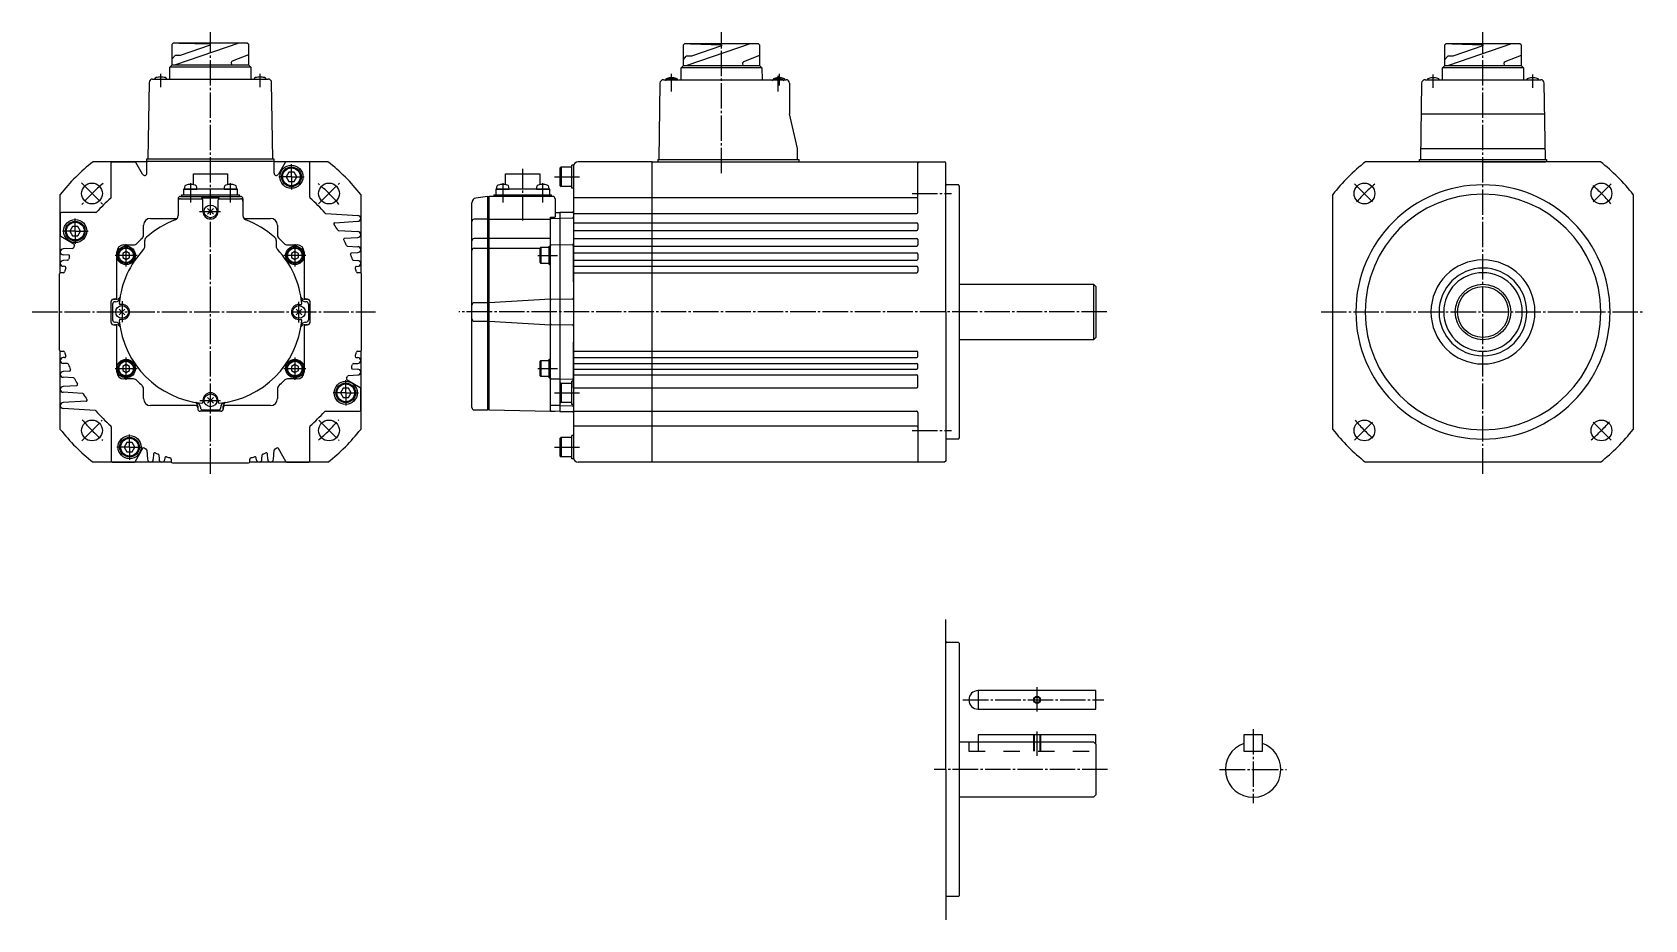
# Model space of a CAD drawing. Extents: x -363 to 335, y -171 to 213.
import ezdxf

# ---------------------------------------------------------------- set-up
doc = ezdxf.new("R2010")
doc.units = 0
doc.linetypes.add('DASH_CENTER', pattern=[14, 11, -1, 1, -1])
doc.linetypes.add('DASHED', pattern=[15, 7, -8])
doc.layers.get('0').update_dxf_attribs({"linetype": 'CONTINUOUS'})

msp = doc.modelspace()

# ---------------------------------------------------------------- linework, layer by layer
at = {"color": 1, "linetype": 'DASH_CENTER'}
for p, q in [((-285.44, 22.4), (-285.44, 213.45)), ((-64.35, 152.4), (-64.35, 213.45)), ((265.08, 22.4), (265.08, 213.45)), ((-307, 189.7), (-307, 195.44)), ((-264, 189.7), (-264, 195.44)), ((-85.95, 190.4), (-85.95, 195.4)), ((-39.45, 195.4), (-39.45, 190.4)), ((-85.97, 187.87), (-85.97, 194.64)), ((-39.97, 194.64), (-39.97, 187.87)), ((243.58, 189.4), (243.58, 195.14)), ((286.58, 195.14), (286.58, 189.4)), ((-250.44, 150.9), (-250.44, 156.4)), ((-150.35, 131.95), (-150.35, 154.34)), ((-341.3, 148.26), (-332.11, 139.06)), ((-294.07, 148.2), (-294.07, 139.7)), ((-276.81, 139.7), (-276.81, 148.2)), ((-250.44, 150.9), (-255.94, 150.9)), ((-250.44, 150.9), (-250.44, 145.4)), ((-250.44, 150.9), (-244.94, 150.9)), ((-238.7, 139.14), (-229.65, 148.19)), ((-158.98, 148.2), (-158.98, 139.7)), ((-141.72, 139.7), (-141.72, 148.2)), ((-136.65, 150.9), (-134.15, 150.9)), ((-134.15, 150.9), (-133.75, 150.9)), ((-133.75, 150.9), (-125.85, 150.9)), ((209.57, 147.9), (218.05, 139.42)), ((320.58, 147.9), (312.1, 139.42)), ((18.15, 143.66), (35.15, 143.66)), ((-343.94, 127.4), (-343.94, 132.9)), ((-290.18, 135.9), (-281.13, 135.9)), ((-343.94, 127.4), (-349.44, 127.4)), ((-343.94, 127.4), (-338.44, 127.4)), ((-343.94, 127.4), (-343.94, 121.9)), ((-321.94, 112.1), (-321.94, 121.7)), ((-248.94, 121.7), (-248.94, 112.1)), ((-317.14, 116.9), (-326.74, 116.9)), ((-244.14, 116.9), (-253.74, 116.9)), ((-143.85, 116.9), (-135.35, 116.9)), ((-362.56, 92.4), (-214.07, 92.4)), ((-323.69, 97.01), (-323.69, 92.4)), ((-323.69, 92.4), (-323.69, 88)), ((-247.19, 87.78), (-247.19, 96.79)), ((102.38, 92.4), (-178.05, 92.4)), ((195.08, 92.4), (335.08, 92.4)), ((-321.94, 63.1), (-321.94, 72.7)), ((-248.94, 72.7), (-248.94, 63.1)), ((-326.74, 67.9), (-317.14, 67.9)), ((-253.74, 67.9), (-244.14, 67.9)), ((-226.94, 57.4), (-226.94, 62.9)), ((-143.85, 67.9), (-135.35, 67.9)), ((-226.94, 57.4), (-232.44, 57.4)), ((-226.94, 57.4), (-221.44, 57.4)), ((-226.94, 57.4), (-226.94, 51.9)), ((-136.65, 57.4), (-125.85, 57.4)), ((-290.05, 54.15), (-281.05, 54.15)), ((-341.16, 36.68), (-332.25, 45.59)), ((-238.56, 45.51), (-229.79, 36.75)), ((209.57, 36.89), (218.05, 45.37)), ((320.58, 36.89), (312.1, 45.37)), ((-320.44, 33.9), (-320.44, 39.4)), ((18.15, 41.13), (35.15, 41.13)), ((-320.44, 33.9), (-325.94, 33.9)), ((-320.44, 33.9), (-320.44, 28.4)), ((-320.44, 33.9), (-314.94, 33.9)), ((-136.65, 33.9), (-125.85, 33.9)), ((40.1, -75.46), (101.09, -75.46)), ((72.15, -80.5), (72.15, -70)), ((72.15, -99.62), (72.15, -89.12)), ((165.65, -88.12), (165.65, -120.12)), ((102.65, -105.62), (27.65, -105.62)), ((151.15, -105.62), (165.65, -105.62)), ((165.65, -105.62), (180.15, -105.62))]:
    msp.add_line(p, q, dxfattribs=at)
at = {"color": 7, "linetype": 'CONTINUOUS'}
for p, q in [((-302.05, 208.25), (-301.55, 208.75)), ((-302.05, 199.31), (-302.05, 208.25)), ((-302.05, 201.9), (-300.8, 203.4)), ((-269.56, 208.75), (-301.55, 208.75)), ((-269.56, 208.75), (-301.54, 208.75)), ((-298.62, 203.4), (-300.8, 203.4)), ((-273.23, 208.75), (-300.53, 199.31)), ((-299.03, 208.75), (-285.61, 208.36)), ((-285.61, 207.89), (-298.62, 203.4)), ((-285.61, 208.36), (-285.61, 207.89)), ((-269.06, 203.72), (-276.02, 200.99)), ((-269.06, 208.25), (-269.56, 208.75)), ((-269.06, 208.25), (-269.06, 199.31)), ((-80.85, 207.95), (-80.35, 208.45)), ((-80.85, 199.01), (-80.85, 207.95)), ((-80.85, 201.6), (-79.59, 203.1)), ((-48.35, 208.45), (-80.35, 208.45)), ((-48.35, 208.45), (-80.34, 208.45)), ((-77.41, 203.1), (-79.59, 203.1)), ((-52.02, 208.45), (-79.33, 199.01)), ((-49.48, 208.45), (-79.23, 208.45)), ((-77.82, 208.45), (-64.41, 208.06)), ((-64.41, 207.59), (-77.41, 203.1)), ((-64.41, 208.06), (-64.41, 207.59)), ((-47.85, 203.42), (-54.81, 200.69)), ((-47.85, 207.95), (-48.35, 208.45)), ((-47.85, 207.95), (-47.85, 199.01)), ((248.58, 207.95), (249.08, 208.45)), ((248.58, 199.01), (248.58, 207.95)), ((248.58, 201.6), (249.83, 203.1)), ((281.07, 208.45), (249.08, 208.45)), ((281.07, 208.45), (249.09, 208.45)), ((252.02, 203.1), (249.83, 203.1)), ((277.41, 208.45), (250.1, 199.01)), ((251.61, 208.45), (265.02, 208.06)), ((265.02, 207.59), (252.02, 203.1)), ((265.02, 208.06), (265.02, 207.59)), ((281.57, 203.42), (274.61, 200.69)), ((281.57, 207.95), (281.07, 208.45)), ((281.57, 207.95), (281.57, 199.01)), ((-303.08, 193.2), (-303.05, 198.31)), ((-303.05, 198.31), (-302.05, 199.31)), ((-268.06, 198.31), (-303.05, 198.31)), ((-302.05, 199.31), (-275.74, 199.31)), ((-276.49, 200.29), (-276.49, 200.06)), ((-275.74, 199.31), (-269.06, 199.31)), ((-269.06, 199.31), (-268.06, 198.31)), ((-269.06, 199.31), (-268.06, 198.31)), ((-268.06, 198.31), (-268.03, 193.2)), ((-81.88, 192.9), (-81.85, 198.01)), ((-81.85, 198.01), (-80.85, 199.01)), ((-46.85, 198.01), (-81.85, 198.01)), ((-80.85, 199.01), (-54.54, 199.01)), ((-55.29, 199.99), (-55.29, 199.76)), ((-54.54, 199.01), (-47.85, 199.01)), ((-47.85, 199.01), (-46.85, 198.01)), ((-47.85, 199.01), (-46.85, 198.01)), ((-46.85, 198.01), (-46.82, 192.9)), ((247.55, 192.9), (247.58, 198.01)), ((247.58, 198.01), (248.58, 199.01)), ((282.57, 198.01), (247.58, 198.01)), ((248.58, 199.01), (274.89, 199.01)), ((274.14, 199.99), (274.14, 199.76)), ((274.89, 199.01), (281.57, 199.01)), ((281.57, 199.01), (282.57, 198.01)), ((281.57, 199.01), (282.57, 198.01)), ((282.57, 198.01), (282.61, 192.9)), ((-312.02, 191.72), (-312.49, 158.7)), ((-310.52, 193.2), (-285.5, 193.2)), ((-285.5, 193.2), (-260.48, 193.2)), ((-258.5, 158.7), (-258.98, 191.72)), ((-90.97, 191.42), (-91.45, 158.4)), ((-89.47, 192.9), (-62.95, 192.9)), ((-62.95, 192.9), (-36.45, 192.9)), ((-34.95, 191.4), (-34.95, 178.1)), ((238.56, 191.42), (238.08, 158.4)), ((240.05, 192.9), (265.08, 192.9)), ((265.08, 192.9), (290.1, 192.9)), ((292.07, 158.4), (291.6, 191.42)), ((-31.45, 163.1), (-34.95, 178.1)), ((238.36, 178.1), (265.08, 178.1)), ((265.08, 178.1), (291.79, 178.1)), ((-31.45, 158.4), (-31.45, 163.1)), ((238.15, 163.1), (265.08, 163.1)), ((265.08, 163.1), (292, 163.1)), ((-312.9, 157.4), (-336.25, 157.4)), ((-328.44, 142.03), (-328.44, 156.9)), ((-327.94, 157.4), (-318.23, 157.4)), ((-314.81, 151.97), (-317.79, 157.15)), ((-313, 157.7), (-313, 158.7)), ((-313, 158.7), (-285.44, 158.7)), ((-313, 157.7), (-312.5, 157.7)), ((-312.94, 152.47), (-312.94, 157.2)), ((-312.35, 157.7), (-285.44, 157.7)), ((-285.44, 158.7), (-258, 158.7)), ((-285.44, 157.7), (-258.76, 157.7)), ((-258.5, 157.7), (-258, 157.7)), ((-258, 158.7), (-258, 157.7)), ((-234.63, 157.4), (-257.98, 157.4)), ((-257.94, 152.47), (-257.94, 157.2)), ((-253.08, 157.15), (-256.07, 151.97)), ((-242.44, 142.03), (-242.44, 156.9)), ((-133.75, 155.15), (-134.15, 154.75)), ((-133.75, 155.15), (-134.15, 154.75)), ((-134.15, 150.9), (-134.15, 154.75)), ((-133.75, 155.15), (-129.15, 155.15)), ((-133.75, 155.15), (-129.15, 155.15)), ((-133.75, 155.15), (-133.75, 150.9)), ((-128.35, 155.9), (-129.15, 155.9)), ((-129.15, 145.9), (-129.15, 155.9)), ((-129.15, 150.9), (-129.15, 155.15)), ((-129.15, 150.9), (-129.15, 155.15)), ((-128.35, 155.4), (-128.35, 28.9)), ((-94.35, 157.4), (-126.35, 157.4)), ((-94.35, 157.4), (2.54, 157.4)), ((-94.35, 157.4), (21.15, 157.4)), ((-94.35, 27.4), (-94.35, 157.4)), ((-91.95, 158.4), (-30.95, 158.4)), ((-91.95, 158.4), (-91.95, 157.4)), ((-30.95, 158.4), (-30.95, 157.4)), ((20.65, 156.9), (21.15, 157.4)), ((20.65, 142.3), (20.65, 156.9)), ((21.15, 157.4), (32.15, 157.4)), ((32.65, 156.9), (32.15, 157.4)), ((32.65, 123.74), (32.65, 156.9)), ((288.08, 157.4), (214.27, 157.4)), ((237.58, 157.4), (237.58, 158.4)), ((237.58, 158.4), (265.08, 158.4)), ((315.88, 157.4), (242.08, 157.4)), ((265.08, 158.4), (292.58, 158.4)), ((265.08, 157.4), (292.08, 157.4)), ((265.08, 157.4), (292.08, 157.4)), ((292.58, 158.4), (292.58, 157.4)), ((-292.84, 147.49), (-292.84, 152.15)), ((-292.84, 152.15), (-278.04, 152.15)), ((-278.04, 152.15), (-278.04, 147.49)), ((-251.59, 152.9), (-252.75, 150.9)), ((-252.75, 150.9), (-251.59, 148.9)), ((-249.28, 152.9), (-251.59, 152.9)), ((-251.59, 148.9), (-249.28, 148.9)), ((-248.13, 150.9), (-249.28, 152.9)), ((-249.28, 148.9), (-248.13, 150.9)), ((-157.75, 147.49), (-157.75, 152.15)), ((-157.75, 152.15), (-142.95, 152.15)), ((-142.95, 152.15), (-142.95, 147.49)), ((-134.15, 147.05), (-134.15, 150.9)), ((-134.15, 147.05), (-133.75, 146.65)), ((-134.15, 147.05), (-133.75, 146.65)), ((-133.75, 150.9), (-133.75, 146.65)), ((-129.15, 146.65), (-133.75, 146.65)), ((-129.15, 146.65), (-133.35, 146.65)), ((-129.15, 146.65), (-129.15, 150.9)), ((-129.15, 146.65), (-129.15, 150.9)), ((-128.35, 148.4), (-128.35, 145.95)), ((32.65, 92.4), (32.65, 147.2)), ((38.15, 147.4), (33.15, 147.4)), ((38.65, 146.9), (38.15, 147.4)), ((38.65, 92.4), (38.65, 146.9)), ((-350.44, 109.35), (-350.44, 143.2)), ((-299.44, 141.4), (-299.44, 134.08)), ((-298.44, 142.4), (-272.44, 142.4)), ((-298.44, 141.4), (-289.19, 141.4)), ((-297.94, 143.1), (-297.94, 142.4)), ((-297.94, 143.1), (-272.94, 143.1)), ((-273.74, 145.6), (-297.14, 145.6)), ((-297.14, 145.6), (-297.14, 143.1)), ((-296.75, 146.44), (-296.82, 145.6)), ((-296.82, 145.6), (-291.32, 145.6)), ((-291.32, 145.6), (-291.39, 146.44)), ((-289.19, 141.4), (-289.19, 141.74)), ((-289.19, 141.74), (-281.69, 141.74)), ((-288.69, 135.9), (-288.69, 140.9)), ((-282.19, 135.9), (-282.19, 140.9)), ((-281.69, 141.4), (-281.69, 141.74)), ((-281.69, 141.4), (-272.44, 141.4)), ((-279.49, 146.44), (-279.56, 145.6)), ((-279.56, 145.6), (-274.06, 145.6)), ((-274.06, 145.6), (-274.13, 146.44)), ((-273.74, 143.1), (-273.74, 145.6)), ((-272.94, 142.4), (-272.94, 143.1)), ((-271.44, 141.4), (-271.44, 134.08)), ((-220.44, 143.2), (-220.44, 109.35)), ((-172.35, 51), (-172.35, 139.69)), ((-165.55, 142.4), (-170.63, 141.67)), ((-165.55, 142.4), (-165.55, 50)), ((-164.85, 142.2), (-165.55, 142.2)), ((-164.85, 50), (-164.85, 142.4)), ((-137.35, 142.4), (-164.85, 142.4)), ((-162.85, 143.1), (-137.85, 143.1)), ((-162.85, 143.1), (-162.85, 142.4)), ((-162.05, 145.6), (-162.05, 143.1)), ((-138.65, 145.6), (-162.05, 145.6)), ((-161.66, 146.44), (-161.73, 145.6)), ((-161.73, 145.6), (-156.23, 145.6)), ((-156.23, 145.6), (-156.3, 146.44)), ((-144.4, 146.44), (-144.47, 145.6)), ((-144.47, 145.6), (-138.97, 145.6)), ((-138.97, 145.6), (-139.04, 146.44)), ((-138.65, 143.1), (-138.65, 145.6)), ((-137.85, 142.4), (-137.85, 143.1)), ((-136.35, 141.4), (-136.35, 133.6)), ((-128.35, 145.9), (-129.15, 145.9)), ((20.15, 141.8), (-128.35, 141.8)), ((20.65, 135.5), (20.65, 141.8)), ((200.08, 41.59), (200.08, 143.2)), ((330.08, 143.2), (330.08, 41.59)), ((-350.44, 134.9), (-350.44, 125.48)), ((-335.08, 135.4), (-349.94, 135.4)), ((-311.44, 132.9), (-299.83, 132.9)), ((-286.68, 134.66), (-284.2, 137.13)), ((-284.2, 134.66), (-286.68, 137.13)), ((-271.05, 132.9), (-259.44, 132.9)), ((-235.48, 134.99), (-221.69, 134.15)), ((-138.35, 49.47), (-138.35, 133.4)), ((-138.35, 133.4), (-136.55, 133.4)), ((-138.06, 132.9), (-136.35, 132.93)), ((-136.35, 135.43), (-134.35, 135.4)), ((-136.35, 132.93), (-134.35, 132.9)), ((-128.84, 135.5), (-134.35, 135.4)), ((-134.35, 135.4), (-134.35, 63.4)), ((-128.84, 133.01), (-134.35, 132.91)), ((-128.35, 135), (20.15, 135)), ((-345.09, 129.4), (-346.25, 127.4)), ((-346.25, 127.4), (-345.09, 125.4)), ((-342.78, 129.4), (-345.09, 129.4)), ((-341.63, 127.4), (-342.78, 129.4)), ((-342.78, 125.4), (-341.63, 127.4)), ((-314.44, 125.7), (-314.44, 129.9)), ((-256.44, 129.9), (-256.44, 125.7)), ((-231.61, 131.04), (-221.69, 131.65)), ((-230, 127.65), (-221.69, 127.15)), ((-165.55, 132.52), (-171.35, 132.52)), ((-164.85, 132.52), (-138.35, 132.52)), ((-134.35, 126.9), (-134.35, 49.39)), ((-128.35, 130.98), (20.15, 130.98)), ((-128.35, 129.9), (-128.35, 92.4)), ((-128.35, 127.67), (20.15, 127.67)), ((20.65, 130.48), (20.65, 128.17)), ((-344.51, 121.77), (-350.19, 125.05)), ((-345.18, 119.89), (-349.19, 119.65)), ((-345.09, 125.4), (-342.78, 125.4)), ((-321.94, 118.63), (-323.44, 117.76)), ((-322.94, 121.4), (-318.74, 121.4)), ((-320.44, 117.76), (-321.94, 118.63)), ((-313.84, 120.87), (-313.84, 123.31)), ((-257.04, 123.31), (-257.04, 120.87)), ((-252.13, 121.4), (-247.94, 121.4)), ((-248.94, 118.63), (-250.44, 117.76)), ((-247.44, 117.76), (-248.94, 118.63)), ((-227.42, 124.3), (-221.69, 124.65)), ((-226.19, 120.92), (-221.69, 120.65)), ((-165.55, 124.15), (-171.35, 124.15)), ((-171.35, 120), (-165.55, 120)), ((-138.35, 124.15), (-164.85, 124.15)), ((-164.85, 120), (-142.85, 120)), ((-142.5, 120.4), (-142.85, 120.05)), ((-142.85, 113.75), (-142.85, 120.05)), ((-142.5, 120.4), (-142.5, 113.4)), ((-142.5, 120.4), (-138.85, 120.4)), ((-138.85, 112.9), (-138.85, 120.9)), ((-138.85, 120.9), (-138.35, 120.9)), ((-128.84, 121.49), (-138.06, 121.33)), ((-128.35, 124.25), (20.15, 124.25)), ((-128.35, 105.4), (-128.35, 121.4)), ((-128.35, 120.94), (20.15, 120.94)), ((20.65, 123.75), (20.65, 121.44)), ((-346.85, 117), (-349.19, 117.15)), ((-347.32, 114.76), (-349.19, 114.65)), ((-348.55, 112.11), (-349.19, 112.15)), ((-325.94, 98.9), (-325.94, 118.4)), ((-323.44, 117.76), (-323.44, 116.03)), ((-323.44, 116.03), (-321.94, 115.16)), ((-321.94, 115.16), (-320.44, 116.03)), ((-320.44, 116.03), (-320.44, 117.76)), ((-250.44, 117.76), (-250.44, 116.03)), ((-250.44, 116.03), (-248.94, 115.16)), ((-248.94, 115.16), (-247.44, 116.03)), ((-247.44, 116.03), (-247.44, 117.76)), ((-244.94, 118.4), (-244.94, 98.9)), ((-224.43, 117.98), (-221.69, 118.15)), ((-223.56, 114.76), (-221.69, 114.65)), ((-222.33, 112.11), (-221.69, 112.15)), ((-142.85, 113.75), (-142.5, 113.4)), ((-138.85, 113.4), (-142.5, 113.4)), ((-138.85, 112.9), (-138.35, 112.9)), ((-128.35, 117.94), (20.15, 117.94)), ((-128.35, 114.78), (20.15, 114.78)), ((-128.35, 112.15), (20.15, 112.15)), ((20.65, 117.44), (20.65, 115.28)), ((20.65, 111.65), (20.65, 109.9)), ((-350.74, 75.9), (-350.74, 108.9)), ((-349.08, 109.4), (-350.24, 109.4)), ((-220.64, 109.4), (-221.8, 109.4)), ((-220.14, 75.9), (-220.14, 108.9)), ((-128.35, 109.4), (20.15, 109.4)), ((-327.44, 97.9), (-326.94, 97.9)), ((-326.26, 97.89), (-327.44, 97.89)), ((-243.44, 97.89), (-244.62, 97.89)), ((-243.94, 97.9), (-243.44, 97.9)), ((-138.35, 97.9), (-164.85, 96.4)), ((-128.84, 97.99), (-138.06, 97.83)), ((38.65, 104.4), (96.65, 104.4)), ((97.65, 103.4), (96.65, 104.4)), ((96.65, 104.4), (96.65, 80.4)), ((97.65, 103.4), (97.65, 81.4)), ((-328.44, 87.85), (-328.44, 96.94)), ((-328.44, 87.9), (-328.44, 96.9)), ((-328.44, 87.89), (-328.44, 96.89)), ((-327.84, 95.8), (-327.84, 89)), ((-326.59, 96.8), (-326.84, 96.8)), ((-322.45, 91.16), (-324.93, 93.63)), ((-324.93, 91.16), (-322.45, 93.63)), ((-323.69, 95.65), (-324.41, 95.65)), ((-248.43, 91.16), (-245.95, 93.63)), ((-245.95, 91.16), (-248.43, 93.63)), ((-247.19, 95.65), (-246.47, 95.65)), ((-244.04, 96.8), (-244.28, 96.8)), ((-243.04, 95.8), (-243.04, 89)), ((-242.44, 97.05), (-242.44, 87.74)), ((-242.44, 96.94), (-242.44, 87.85)), ((-242.44, 96.9), (-242.44, 87.9)), ((-242.44, 96.89), (-242.44, 87.89)), ((-165.55, 96.4), (-171.35, 96.4)), ((-128.35, 92.4), (-128.35, 54.9)), ((32.65, 92.4), (32.65, 27.9)), ((38.65, 37.9), (38.65, 92.4)), ((-327.44, 86.9), (-326.94, 86.9)), ((-327.44, 86.89), (-326.26, 86.89)), ((-326.84, 88), (-326.59, 88)), ((-325.94, 84.9), (-325.94, 85.9)), ((-325.94, 66.4), (-325.94, 84.9)), ((-323.69, 89.15), (-324.41, 89.15)), ((-247.19, 89.15), (-246.47, 89.15)), ((-244.94, 85.9), (-244.94, 84.9)), ((-244.94, 84.9), (-244.94, 66.4)), ((-244.62, 86.89), (-243.44, 86.89)), ((-244.28, 88), (-244.04, 88)), ((-243.44, 86.9), (-243.94, 86.9)), ((-171.35, 88.4), (-165.55, 88.4)), ((-164.85, 88.4), (-138.35, 86.9)), ((-138.06, 86.96), (-128.84, 86.8)), ((-128.35, 63.4), (-128.35, 79.4)), ((96.65, 80.4), (38.65, 80.4)), ((97.65, 81.4), (96.65, 80.4)), ((-350.44, 41.59), (-350.44, 75.44)), ((-350.24, 75.4), (-349.08, 75.4)), ((-348.55, 72.68), (-349.19, 72.65)), ((-347.32, 70.03), (-349.19, 70.15)), ((-223.56, 70.03), (-221.69, 70.15)), ((-222.33, 72.68), (-221.69, 72.65)), ((-221.8, 75.4), (-220.64, 75.4)), ((-220.44, 75.44), (-220.44, 41.59)), ((-142.5, 71.4), (-142.85, 71.05)), ((-142.85, 64.75), (-142.85, 71.05)), ((-142.5, 71.4), (-138.85, 71.4)), ((-142.5, 71.4), (-142.5, 64.4)), ((-138.85, 71.9), (-138.35, 71.9)), ((-138.85, 63.9), (-138.85, 71.9)), ((-128.35, 75.4), (15.65, 75.4)), ((-128.35, 72.65), (-128.35, 75.4)), ((-128.35, 72.65), (15.65, 72.65)), ((-128.35, 70.15), (-128.35, 72.65)), ((-128.35, 70.15), (15.65, 70.15)), ((-128.35, 67.65), (-128.35, 70.15)), ((15.65, 75.4), (20.15, 75.4)), ((15.65, 72.65), (20.15, 72.65)), ((15.65, 70.15), (20.15, 70.15)), ((20.65, 73.15), (20.65, 74.9)), ((-346.45, 66.81), (-349.19, 66.65)), ((-344.68, 63.87), (-349.19, 64.15)), ((-321.94, 69.63), (-323.44, 68.76)), ((-323.44, 68.76), (-323.44, 67.03)), ((-323.44, 67.03), (-321.94, 66.16)), ((-318.74, 63.4), (-322.94, 63.4)), ((-320.44, 68.76), (-321.94, 69.63)), ((-321.94, 66.16), (-320.44, 67.03)), ((-320.44, 67.03), (-320.44, 68.76)), ((-247.94, 63.4), (-252.13, 63.4)), ((-248.94, 69.63), (-250.44, 68.76)), ((-250.44, 68.76), (-250.44, 67.03)), ((-250.44, 67.03), (-248.94, 66.16)), ((-247.44, 68.76), (-248.94, 69.63)), ((-248.94, 66.16), (-247.44, 67.03)), ((-247.44, 67.03), (-247.44, 68.76)), ((-226.37, 63.02), (-220.69, 59.74)), ((-225.7, 64.9), (-221.69, 65.15)), ((-224.03, 67.79), (-221.69, 67.65)), ((-142.85, 64.75), (-142.5, 64.4)), ((-138.85, 64.4), (-142.5, 64.4)), ((-138.85, 63.9), (-138.35, 63.9)), ((-138.06, 63.46), (-134.35, 63.4)), ((-134.35, 63.4), (-128.84, 63.3)), ((-134.35, 63.4), (-134.35, 57.9)), ((-128.35, 67.65), (15.65, 67.65)), ((-128.35, 65.15), (-128.35, 67.65)), ((-128.35, 65.15), (15.65, 65.15)), ((-128.35, 59.6), (-128.35, 65.15)), ((15.65, 67.65), (20.15, 67.65)), ((15.65, 65.15), (20.15, 65.15)), ((20.65, 68.15), (20.65, 69.65)), ((20.65, 60.1), (20.65, 64.65)), ((-343.46, 60.5), (-349.19, 60.15)), ((-340.88, 57.14), (-349.19, 57.65)), ((-314.44, 54.9), (-314.44, 59.09)), ((-256.44, 59.09), (-256.44, 54.9)), ((-228.09, 59.4), (-229.25, 57.4)), ((-229.25, 57.4), (-228.09, 55.4)), ((-225.78, 59.4), (-228.09, 59.4)), ((-224.63, 57.4), (-225.78, 59.4)), ((-225.78, 55.4), (-224.63, 57.4)), ((-220.44, 49.9), (-220.44, 59.31)), ((-133.75, 61.65), (-134.15, 61.25)), ((-133.75, 61.65), (-134.15, 61.25)), ((-134.15, 53.55), (-134.15, 61.25)), ((-134.15, 53.55), (-134.15, 61.25)), ((-133.75, 61.65), (-129.15, 61.65)), ((-133.75, 61.65), (-133.75, 53.15)), ((-133.75, 61.65), (-129.15, 61.65)), ((-133.75, 61.65), (-133.75, 53.15)), ((-129.15, 52.4), (-129.15, 62.4)), ((-128.35, 62.4), (-129.15, 62.4)), ((-129.15, 57.4), (-129.15, 61.65)), ((-129.15, 57.4), (-129.15, 61.65)), ((-129.15, 53.15), (-129.15, 57.4)), ((-129.15, 53.15), (-129.15, 57.4)), ((-128.35, 59.6), (15.65, 59.6)), ((15.65, 59.6), (20.15, 59.6)), ((-339.27, 53.75), (-349.19, 53.15)), ((-335.4, 49.8), (-349.19, 50.65)), ((-291.94, 51.9), (-311.44, 51.9)), ((-292.21, 51.9), (-292.94, 51.9)), ((-290.94, 51.58), (-290.94, 50.4)), ((-290.94, 50.9), (-290.94, 50.4)), ((-280.9, 49.4), (-289.98, 49.4)), ((-280.94, 49.4), (-289.94, 49.4)), ((-280.94, 49.4), (-289.94, 49.4)), ((-289.84, 51.24), (-289.84, 51)), ((-288.84, 50), (-282.04, 50)), ((-288.69, 54.15), (-288.69, 53.43)), ((-286.68, 52.91), (-284.2, 55.38)), ((-284.2, 52.91), (-286.68, 55.38)), ((-282.19, 54.15), (-282.19, 53.43)), ((-281.04, 51), (-281.04, 51.24)), ((-279.94, 50.4), (-279.94, 51.58)), ((-279.94, 50.9), (-279.94, 50.4)), ((-259.44, 51.9), (-278.94, 51.9)), ((-235.8, 49.4), (-220.94, 49.4)), ((-228.09, 55.4), (-225.78, 55.4)), ((-171.35, 50), (-165.55, 50)), ((-165.55, 50.2), (-164.85, 50.2)), ((-164.85, 50), (-138.35, 49.47)), ((-136.35, 51.88), (-138.06, 51.91)), ((-136.35, 49.36), (-138.06, 49.39)), ((-134.35, 51.91), (-136.35, 51.88)), ((-134.35, 49.4), (-136.35, 49.36)), ((-134.35, 51.89), (-128.84, 51.8)), ((-134.35, 49.39), (-128.84, 49.29)), ((-134.15, 53.55), (-133.75, 53.15)), ((-134.15, 53.55), (-133.75, 53.15)), ((-129.15, 53.15), (-133.75, 53.15)), ((-129.15, 53.15), (-133.75, 53.15)), ((-128.35, 52.4), (-129.15, 52.4)), ((-128.35, 54.9), (-128.35, 52.45)), ((-128.35, 52.45), (-128.35, 52.1)), ((-128.35, 49.4), (20.15, 49.4)), ((20.65, 48.9), (20.65, 27.9)), ((-328.44, 42.76), (-328.44, 27.9)), ((-242.44, 27.9), (-242.44, 42.76)), ((20.15, 42.99), (-128.35, 42.99)), ((-321.59, 35.9), (-322.75, 33.9)), ((-319.28, 35.9), (-321.59, 35.9)), ((-318.13, 33.9), (-319.28, 35.9)), ((-133.75, 38.15), (-134.15, 37.75)), ((-133.75, 38.15), (-134.15, 37.75)), ((-134.15, 30.05), (-134.15, 37.75)), ((-134.15, 30.05), (-134.15, 37.75)), ((-133.75, 38.15), (-133.75, 29.65)), ((-133.75, 38.15), (-129.15, 38.15)), ((-133.75, 38.15), (-133.75, 29.65)), ((-133.75, 38.15), (-129.15, 38.15)), ((-128.35, 38.9), (-129.15, 38.9)), ((-129.15, 28.9), (-129.15, 38.9)), ((-129.15, 33.9), (-129.15, 38.15)), ((-129.15, 33.9), (-129.15, 38.15)), ((38.15, 37.4), (32.65, 37.4)), ((38.15, 37.4), (38.65, 37.9)), ((-322.75, 33.9), (-321.59, 31.9)), ((-321.59, 31.9), (-319.28, 31.9)), ((-319.28, 31.9), (-318.13, 33.9)), ((-314.81, 33.33), (-318.09, 27.65)), ((-312.93, 32.66), (-312.69, 28.65)), ((-310.05, 30.99), (-310.19, 28.65)), ((-307.8, 30.51), (-307.69, 28.65)), ((-305.15, 29.28), (-305.19, 28.65)), ((-302.44, 28.76), (-302.44, 27.6)), ((-268.44, 27.6), (-268.44, 28.76)), ((-265.69, 28.65), (-265.73, 29.28)), ((-263.19, 28.65), (-263.08, 30.51)), ((-260.69, 28.65), (-260.83, 30.99)), ((-258.19, 28.65), (-257.94, 32.66)), ((-252.78, 27.65), (-256.07, 33.33)), ((-134.15, 30.05), (-133.75, 29.65)), ((-134.15, 30.05), (-133.75, 29.65)), ((-129.15, 29.65), (-133.75, 29.65)), ((-129.15, 29.65), (-133.75, 29.65)), ((-129.15, 29.65), (-129.15, 33.9)), ((-129.15, 29.65), (-129.15, 33.9)), ((-128.35, 28.9), (-129.15, 28.9)), ((-302.4, 27.4), (-336.25, 27.4)), ((-327.94, 27.4), (-318.53, 27.4)), ((-301.94, 27.1), (-268.94, 27.1)), ((-234.63, 27.4), (-268.48, 27.4)), ((-252.35, 27.4), (-242.94, 27.4)), ((21.15, 27.4), (-126.35, 27.4)), ((20.65, 27.9), (21.15, 27.4)), ((32.15, 27.4), (21.15, 27.4)), ((32.65, 27.9), (32.15, 27.4)), ((265.08, 27.4), (214.27, 27.4)), ((315.88, 27.4), (265.08, 27.4)), ((32.65, -74.28), (32.65, -40.62)), ((32.65, -105.62), (32.65, -50.82)), ((38.15, -50.62), (33.15, -50.62)), ((38.15, -50.62), (38.65, -51.12)), ((38.65, -105.62), (38.65, -51.12)), ((97.65, -71.46), (46.65, -71.46)), ((46.65, -71.46), (46.65, -79.46)), ((97.65, -79.46), (97.65, -71.46)), ((46.65, -79.46), (97.65, -79.46)), ((97.65, -90.62), (46.65, -90.62)), ((46.65, -90.62), (46.65, -93.62)), ((97.65, -94.62), (97.65, -90.62)), ((169.65, -90.62), (161.65, -90.62)), ((161.65, -90.62), (161.65, -97.62)), ((169.65, -94.31), (169.65, -90.62)), ((38.65, -93.62), (42.65, -93.62)), ((42.65, -93.62), (46.65, -93.62)), ((46.65, -93.62), (96.65, -93.62)), ((96.65, -93.62), (97.65, -94.62)), ((97.65, -94.62), (97.65, -97.62)), ((97.65, -97.62), (97.65, -116.62)), ((161.65, -97.62), (169.65, -97.62)), ((169.65, -97.62), (169.65, -94.31)), ((32.65, -105.62), (32.65, -170.62)), ((38.65, -160.12), (38.65, -105.62)), ((96.65, -117.62), (38.65, -117.62)), ((97.65, -116.62), (96.65, -117.62)), ((38.15, -160.62), (38.65, -160.12)), ((38.15, -160.62), (32.65, -160.62))]:
    msp.add_line(p, q, dxfattribs=at)
at = {"color": 2, "linetype": 'DASHED'}
for p, q in [((70.65, -90.62), (70.65, -97.62)), ((73.65, -90.62), (73.65, -97.62)), ((42.65, -93.62), (42.65, -97.62)), ((42.65, -97.62), (97.65, -97.62))]:
    msp.add_line(p, q, dxfattribs=at)
at = {"color": 7, "linetype": 'DASHED'}
for p, q in [((70.9, -90.62), (70.9, -97.62)), ((73.4, -90.62), (73.4, -97.62)), ((46.65, -93.62), (46.65, -97.62))]:
    msp.add_line(p, q, dxfattribs=at)
at = {"color": 7, "linetype": 'CONTINUOUS'}
for centre, radius in [((-250.44, 150.9), 5), ((-250.44, 150.9), 4.25), ((-250.44, 150.9), 3.85), ((-336.7, 143.66), 4.5), ((-234.17, 143.66), 4.5), ((-234.17, 143.66), 4.5), ((213.81, 143.66), 4.5), ((316.34, 143.66), 4.5), ((-285.44, 135.9), 2.75), ((-343.94, 127.4), 5), ((-343.94, 127.4), 4.25), ((-343.94, 127.4), 3.85), ((-321.94, 116.9), 4), ((-321.94, 116.9), 3.5), ((-321.94, 116.9), 3.15), ((-248.94, 116.9), 4), ((-248.94, 116.9), 3.5), ((-248.94, 116.9), 3.15), ((265.08, 92.4), 12), ((265.08, 92.4), 11), ((-323.69, 92.4), 2.75), ((-247.19, 92.4), 2.75), ((-321.94, 67.9), 4), ((-321.94, 67.9), 3.5), ((-321.94, 67.9), 3.15), ((-248.94, 67.9), 4), ((-248.94, 67.9), 3.5), ((-248.94, 67.9), 3.15), ((-285.44, 54.15), 2.75), ((-226.94, 57.4), 5), ((-226.94, 57.4), 4.25), ((-226.94, 57.4), 3.85), ((-336.7, 41.13), 4.5), ((-234.17, 41.13), 4.5), ((213.81, 41.13), 4.5), ((316.34, 41.13), 4.5), ((-320.44, 33.9), 5), ((-320.44, 33.9), 4.25), ((-320.44, 33.9), 3.85), ((72.15, -75.46), 1.25)]:
    msp.add_circle(centre, radius, dxfattribs=at)
at = {"color": 2, "linetype": 'CONTINUOUS'}
msp.add_circle((72.15, -75.46), 1.5, dxfattribs=at)
at = {"color": 7, "linetype": 'CONTINUOUS'}
for centre, radius, start, end in [((-275.74, 200.29), 0.75, 111.422, 180), ((-275.74, 200.06), 0.75, 180, 270), ((-54.54, 199.99), 0.75, 111.422, 180), ((-54.54, 199.76), 0.75, 180, 270), ((274.89, 199.99), 0.75, 111.422, 180), ((274.89, 199.76), 0.75, 180, 270), ((-310.52, 191.7), 1.5, 90, 179.17684), ((-308.68, 192.84), 1, 106.25703, 158.90376), ((-307, 187.08), 7, 90, 106.25703), ((-307, 187.08), 7, 73.74297, 90), ((-305.32, 192.84), 1, 21.09624, 73.74297), ((-265.68, 192.84), 1, 106.25703, 158.90376), ((-264, 187.08), 7, 90, 106.25703), ((-264, 187.08), 7, 73.74297, 90), ((-262.32, 192.84), 1, 21.09624, 73.74297), ((-260.48, 191.7), 1.5, 0.82316, 90), ((-89.47, 191.4), 1.5, 90, 179.17684), ((-87.65, 192.04), 1, 106.25703, 158.90376), ((-87.63, 192.54), 1, 106.25703, 158.90376), ((-85.97, 186.28), 7, 90, 106.25703), ((-85.95, 186.78), 7, 90, 106.25703), ((-85.97, 186.28), 7, 73.74297, 90), ((-85.95, 186.78), 7, 73.74297, 90), ((-84.29, 192.04), 1, 21.09624, 73.74297), ((-84.27, 192.54), 1, 21.09624, 73.74297), ((-41.65, 192.04), 1, 106.25703, 158.90376), ((-41.13, 192.54), 1, 106.25703, 158.90376), ((-39.97, 186.28), 7, 90, 106.25703), ((-39.45, 186.78), 7, 90, 106.25703), ((-39.97, 186.28), 7, 73.74297, 90), ((-39.45, 186.78), 7, 73.74297, 90), ((-38.29, 192.04), 1, 21.09624, 73.74297), ((-37.77, 192.54), 1, 21.09624, 73.74297), ((-36.45, 191.4), 1.5, 0, 90), ((240.05, 191.4), 1.5, 90, 179.17684), ((241.9, 192.54), 1, 106.25703, 158.90376), ((243.58, 186.78), 7, 90, 106.25703), ((243.58, 186.78), 7, 73.74297, 90), ((245.26, 192.54), 1, 21.09624, 73.74297), ((284.9, 192.54), 1, 106.25703, 158.90376), ((286.58, 186.78), 7, 90, 106.25703), ((286.58, 186.78), 7, 73.74297, 90), ((288.26, 192.54), 1, 21.09624, 73.74297), ((290.1, 191.4), 1.5, 0.82316, 90), ((-285.44, 92.4), 82.5, 128.01228, 141.98772), ((-327.94, 156.9), 0.5, 90, 180), ((-318.23, 156.9), 0.5, 30, 90), ((-312.44, 157.2), 0.5, 90, 180), ((-258.44, 157.2), 0.5, 0, 90), ((-252.65, 156.9), 0.5, 90, 150), ((-242.94, 156.9), 0.5, 0, 90), ((-285.44, 92.4), 82.5, 38.01228, 51.98772), ((-126.35, 155.4), 2, 90, 180), ((265.08, 92.4), 82.5, 128.01228, 141.98772), ((265.08, 92.4), 82.5, 38.01228, 51.98772), ((-313.94, 152.47), 1, 210, 0), ((-295.75, 146.36), 1, 106.25703, 175), ((-294.07, 140.6), 7, 90, 106.25703), ((-294.07, 140.6), 7, 73.74297, 90), ((-292.39, 146.36), 1, 5, 73.74297), ((-278.49, 146.36), 1, 106.25703, 175), ((-276.81, 140.6), 7, 90, 106.25703), ((-276.81, 140.6), 7, 73.74297, 90), ((-275.13, 146.36), 1, 5, 73.74297), ((-256.94, 152.47), 1, 180, 330), ((-160.66, 146.36), 1, 106.25703, 175), ((-158.98, 140.6), 7, 90, 106.25703), ((-158.98, 140.6), 7, 73.74297, 90), ((-157.3, 146.36), 1, 5, 73.74297), ((-143.4, 146.36), 1, 106.25703, 175), ((-141.72, 140.6), 7, 90, 106.25703), ((-141.72, 140.6), 7, 73.74297, 90), ((-140.04, 146.36), 1, 5, 73.74297), ((33.15, 147.9), 0.5, 180, 270), ((265.08, 92.4), 55, 90, 270), ((265.08, 92.4), 55, 270, 90), ((-285.44, 92.4), 65.5, 131.23058, 138.76942), ((-328.94, 142.03), 0.5, 311.23058, 0), ((-298.44, 141.4), 1, 90, 180), ((-298.44, 140.4), 1, 90, 180), ((-289.19, 140.9), 0.5, 0, 90), ((-281.69, 140.9), 0.5, 90, 180), ((-272.44, 141.4), 1, 0, 90), ((-272.44, 140.4), 1, 0, 90), ((-241.94, 142.03), 0.5, 180, 228.76942), ((-285.44, 92.4), 65.5, 40.76188, 48.76942), ((-170.35, 139.69), 2, 98.13012, 180), ((-137.35, 141.4), 1, 0, 90), ((20.15, 142.3), 0.5, 270, 0), ((265.08, 92.4), 51, 90, 270), ((265.08, 92.4), 51, 270, 90), ((-349.94, 134.9), 0.5, 90, 180), ((-335.08, 135.9), 0.5, 270, 318.76942), ((-311.44, 129.9), 3, 90, 180), ((-301.44, 134.08), 2, 290.99845, 0), ((-285.44, 135.9), 3.25, 180, 0), ((-269.44, 134.08), 2, 180, 249.00155), ((-259.44, 129.9), 3, 0, 90), ((-235.45, 135.49), 0.5, 220.76188, 266.5), ((-221.69, 132.9), 1.25, 270, 90), ((-138.05, 132.6), 0.3, 91, 180), ((-136.55, 133.6), 0.2, 270, 0), ((-128.85, 136), 0.5, 271, 0), ((-128.85, 133.51), 0.5, 271, 0), ((20.15, 135.5), 0.5, 270, 0), ((-316.44, 125.7), 2, 312.94678, 0), ((-285.44, 92.4), 42.65, 110.99845, 130.49988), ((-285.44, 92.4), 42.65, 49.50012, 69.00155), ((-254.44, 125.7), 2, 180, 227.05322), ((-231.58, 130.54), 0.5, 93.5, 215.30599), ((-285.44, 92.4), 65.5, 32.80448, 35.30599), ((-229.96, 128.15), 0.5, 212.80448, 266.5), ((-221.69, 125.9), 1.25, 270, 90), ((-171.35, 131.52), 1, 90, 180), ((20.15, 130.48), 0.5, 0, 90), ((20.15, 128.17), 0.5, 270, 0), ((-349.94, 125.48), 0.5, 180, 240), ((-349.19, 118.4), 1.25, 90, 270), ((-345.21, 120.39), 0.5, 273.5, 334.90262), ((-285.44, 92.4), 65.5, 153.99168, 154.90262), ((-344.76, 121.34), 0.5, 0, 60), ((-344.76, 121.34), 0.5, 333.99168, 0), ((-322.94, 118.4), 3, 90, 180), ((-285.44, 92.4), 39.65, 136.87734, 174.50347), ((-318.74, 123.4), 2, 270, 317.05322), ((-285.44, 92.4), 43.5, 132.94678, 137.05322), ((-315.84, 120.87), 2, 316.87734, 0), ((-315.84, 120.87), 2, 316.87734, 0), ((-311.84, 123.31), 2, 130.49988, 180), ((-259.04, 123.31), 2, 0, 49.50012), ((-255.04, 120.87), 2, 180, 223.12266), ((-285.44, 92.4), 39.65, 5.49653, 43.12266), ((-285.44, 92.4), 43.5, 42.94678, 47.05322), ((-252.13, 123.4), 2, 222.94678, 270), ((-247.94, 118.4), 3, 0, 90), ((-227.39, 123.8), 0.5, 93.5, 208.40923), ((-285.44, 92.4), 65.5, 26.08901, 28.40923), ((-226.16, 121.42), 0.5, 206.08901, 266.5), ((-221.69, 119.4), 1.25, 270, 90), ((-171.35, 123.15), 1, 90, 180), ((-171.35, 119), 1, 90, 180), ((-138.05, 121.03), 0.3, 91, 180), ((-128.85, 121.99), 0.5, 271, 0), ((20.15, 123.75), 0.5, 0, 90), ((20.15, 121.44), 0.5, 270, 0), ((-349.19, 113.4), 1.25, 90, 270), ((-348.58, 111.61), 0.5, 343.07684, 86.5), ((-347.35, 115.26), 0.5, 273.5, 339.73192), ((-285.44, 92.4), 65.5, 158.57586, 159.73192), ((-346.88, 116.5), 0.5, 338.57586, 86.5), ((-224.4, 117.48), 0.5, 93.5, 202.3386), ((-285.44, 92.4), 65.5, 20.26985, 22.3386), ((-223.53, 115.26), 0.5, 200.26985, 266.5), ((-222.3, 111.61), 0.5, 93.5, 196.92316), ((-221.69, 113.4), 1.25, 270, 90), ((20.15, 117.44), 0.5, 0, 90), ((20.15, 115.28), 0.5, 270, 0), ((20.15, 111.65), 0.5, 0, 90), ((265.08, 92.4), 22.5, 90, 270), ((265.08, 92.4), 22.5, 270, 90), ((-350.24, 108.9), 0.5, 90, 180), ((-349.08, 109.9), 0.5, 270, 344.62404), ((-285.44, 92.4), 65.5, 163.07684, 164.62404), ((-285.44, 92.4), 65.5, 15.37596, 16.92316), ((-221.8, 109.9), 0.5, 195.37596, 270), ((-220.64, 108.9), 0.5, 0, 90), ((20.15, 109.9), 0.5, 270, 0), ((265.08, 92.4), 19, 90, 270), ((265.08, 92.4), 17, 90, 270), ((265.08, 92.4), 19, 270, 90), ((265.08, 92.4), 17, 270, 90), ((-327.44, 96.9), 1, 89.99904, 180), ((-327.44, 96.89), 1, 90, 180), ((-326.94, 98.9), 1, 269.99904, 0), ((-326.59, 98.8), 2, 270, 351.16083), ((-326.26, 99.89), 2, 270, 327.77185), ((-244.62, 99.89), 2, 212.22815, 270), ((-244.28, 98.8), 2, 188.83917, 270), ((-243.94, 98.9), 1, 180, 270.00096), ((-243.44, 96.9), 1, 0, 90.00096), ((-243.44, 96.89), 1, 0, 90), ((-138.05, 97.53), 0.3, 91, 180), ((-128.85, 98.49), 0.5, 271, 0), ((-326.84, 95.8), 1, 90, 180), ((-324.41, 96.15), 0.5, 174.50347, 270), ((-323.69, 92.4), 3.25, 270, 90), ((-247.19, 92.4), 3.25, 90, 270), ((-246.47, 96.15), 0.5, 270, 5.49653), ((-244.04, 95.8), 1, 0, 90), ((-171.35, 95.4), 1, 90, 180), ((-327.44, 87.9), 1, 180, 269.99904), ((-327.44, 87.89), 1, 180, 270), ((-326.84, 89), 1, 180, 270), ((-326.94, 85.9), 1, 0, 89.99904), ((-326.59, 86), 2, 8.83917, 90), ((-326.26, 84.89), 2, 32.19771, 90), ((-324.41, 88.65), 0.5, 90, 185.49653), ((-285.44, 92.4), 39.65, 185.49653, 264.50347), ((-285.44, 92.4), 39.65, 275.49653, 354.50347), ((-246.47, 88.65), 0.5, 354.50347, 90), ((-244.62, 84.89), 2, 90, 147.80229), ((-244.28, 86), 2, 90, 171.16083), ((-243.94, 85.9), 1, 90.00096, 180), ((-244.04, 89), 1, 270, 0), ((-243.44, 87.9), 1, 270.00096, 0), ((-243.44, 87.89), 1, 270, 0), ((-171.35, 89.4), 1, 180, 270), ((-138.05, 87.26), 0.3, 180, 269), ((-128.85, 86.3), 0.5, 0, 89), ((-350.24, 75.9), 0.5, 180, 270), ((-349.19, 71.4), 1.25, 90, 270), ((-349.08, 74.9), 0.5, 15.37596, 90), ((-285.44, 92.4), 65.5, 195.37596, 196.92316), ((-348.58, 73.18), 0.5, 273.5, 16.92316), ((-347.35, 69.53), 0.5, 20.26985, 86.5), ((-223.53, 69.53), 0.5, 93.5, 159.73192), ((-222.3, 73.18), 0.5, 163.07684, 266.5), ((-285.44, 92.4), 65.5, 343.07684, 344.62404), ((-221.8, 74.9), 0.5, 90, 164.62404), ((-221.69, 71.4), 1.25, 270, 90), ((-220.64, 75.9), 0.5, 270, 0), ((20.15, 74.9), 0.5, 0, 90), ((20.15, 73.15), 0.5, 270, 0), ((20.15, 69.65), 0.5, 0, 90), ((-349.19, 65.4), 1.25, 90, 270), ((-285.44, 92.4), 65.5, 200.26985, 202.3386), ((-346.48, 67.31), 0.5, 273.5, 22.3386), ((-344.71, 63.37), 0.5, 26.08901, 86.5), ((-285.44, 92.4), 65.5, 206.08901, 208.40923), ((-322.94, 66.4), 3, 180, 270), ((-318.74, 61.4), 2, 42.94678, 90), ((-252.13, 61.4), 2, 90, 137.05322), ((-247.94, 66.4), 3, 270, 0), ((-226.12, 63.45), 0.5, 153.99168, 240), ((-285.44, 92.4), 65.5, 333.99168, 334.90262), ((-225.67, 64.4), 0.5, 93.5, 154.90262), ((-224, 68.29), 0.5, 158.57586, 266.5), ((-285.44, 92.4), 65.5, 338.57586, 339.73192), ((-221.69, 66.4), 1.25, 270, 90), ((-138.05, 63.76), 0.3, 180, 269), ((-128.85, 62.8), 0.5, 360, 89), ((20.15, 68.15), 0.5, 270, 0), ((20.15, 64.65), 0.5, 0, 90), ((-349.19, 58.9), 1.25, 90, 270), ((-343.49, 61), 0.5, 273.5, 28.40923), ((-340.91, 56.64), 0.5, 32.80448, 86.5), ((-285.44, 92.4), 65.5, 212.80448, 215.30599), ((-285.44, 92.4), 43.5, 222.94678, 227.05322), ((-316.44, 59.09), 2, 0, 47.05322), ((-285.44, 54.15), 3.25, 0, 180), ((-254.44, 59.09), 2, 132.94678, 180), ((-285.44, 92.4), 43.5, 312.94678, 317.05322), ((-220.94, 59.31), 0.5, 0, 60), ((20.15, 60.1), 0.5, 270, 0), ((-349.19, 51.9), 1.25, 90, 270), ((-339.3, 54.25), 0.5, 273.5, 35.30599), ((-335.43, 49.3), 0.5, 40.76188, 86.5), ((-285.44, 92.4), 65.5, 220.76188, 228.76942), ((-311.44, 54.9), 3, 180, 270), ((-291.94, 50.9), 1, 0, 90), ((-292.94, 51.58), 2, 0, 57.77185), ((-291.84, 51.24), 2, 0, 81.16083), ((-289.94, 50.4), 1, 180, 270), ((-289.94, 50.4), 1, 180, 270), ((-288.84, 51), 1, 180, 270), ((-289.19, 53.43), 0.5, 264.50347, 0), ((-281.69, 53.43), 0.5, 180, 275.49653), ((-282.04, 51), 1, 270, 0), ((-279.04, 51.24), 2, 98.83917, 180), ((-280.94, 50.4), 1, 270, 0), ((-280.94, 50.4), 1, 270, 0), ((-277.94, 51.58), 2, 122.19771, 180), ((-278.94, 50.9), 1, 90, 180), ((-259.44, 54.9), 3, 270, 0), ((-285.44, 92.4), 65.5, 311.23058, 318.76942), ((-235.8, 48.9), 0.5, 90, 138.76942), ((-220.94, 49.9), 0.5, 270, 0), ((-171.35, 51), 1, 180, 270), ((-138.05, 52.21), 0.3, 180, 269), ((-138.05, 49.69), 0.3, 180, 269), ((-128.85, 51.3), 0.5, 360, 89), ((-128.85, 48.79), 0.5, 0, 89), ((20.15, 48.9), 0.5, 0.00026, 90), ((-328.94, 42.76), 0.5, 0, 48.76942), ((-241.94, 42.76), 0.5, 131.23058, 180), ((20.15, 42.49), 0.5, 0.00026, 90), ((-285.44, 92.4), 82.5, 218.01228, 231.98772), ((-285.44, 92.4), 82.5, 308.01228, 321.98772), ((265.08, 92.4), 82.5, 218.01228, 231.98772), ((265.08, 92.4), 82.5, 308.01228, 321.98772), ((-314.38, 33.08), 0.5, 63.99168, 150), ((-285.44, 92.4), 65.5, 243.99168, 244.90262), ((-313.43, 32.63), 0.5, 3.5, 64.90262), ((-311.44, 28.65), 1.25, 180, 0), ((-309.55, 30.96), 0.5, 68.57586, 176.5), ((-285.44, 92.4), 65.5, 248.57586, 249.73192), ((-308.3, 30.48), 0.5, 3.5, 69.73192), ((-306.44, 28.65), 1.25, 180, 0), ((-304.65, 29.25), 0.5, 73.07684, 176.5), ((-285.44, 92.4), 65.5, 253.07684, 254.62404), ((-302.94, 28.76), 0.5, 0, 74.62404), ((-267.94, 28.76), 0.5, 105.37596, 180), ((-285.44, 92.4), 65.5, 285.37596, 286.92316), ((-266.23, 29.25), 0.5, 3.5, 106.92316), ((-264.44, 28.65), 1.25, 180, 360), ((-262.58, 30.48), 0.5, 110.26808, 176.5), ((-285.44, 92.4), 65.5, 290.26808, 291.42414), ((-261.33, 30.96), 0.5, 3.5, 111.42414), ((-259.44, 28.65), 1.25, 180, 360), ((-257.44, 32.63), 0.5, 115.09738, 176.5), ((-285.44, 92.4), 65.5, 295.09738, 296.00832), ((-256.5, 33.08), 0.5, 30, 116.00832), ((-126.35, 29.4), 2, 180, 270), ((-327.94, 27.9), 0.5, 180, 270), ((-318.53, 27.9), 0.5, 270, 330), ((-301.94, 27.6), 0.5, 180, 270), ((-268.94, 27.6), 0.5, 270, 0), ((-252.35, 27.9), 0.5, 210, 270), ((-242.94, 27.9), 0.5, 270, 0), ((33.15, -50.12), 0.5, 180, 270), ((46.65, -75.46), 4, 90, 180), ((46.65, -75.46), 4, 180, 270), ((165.65, -105.62), 12, 109.47122, 270), ((165.65, -105.62), 12, 0, 70.52878), ((165.65, -105.62), 12, 270, 0)]:
    msp.add_arc(centre, radius, start, end, dxfattribs=at)
at = {"color": 1, "linetype": 'DASH_CENTER'}
for centre, start, end in [((-285.44, 92.4), 129.86142, 140.13858), ((-285.44, 92.4), 39.94052, 50.05948), ((265.08, 92.4), 130.25693, 139.74307), ((265.08, 92.4), 40.25693, 49.74307), ((-285.44, 92.4), 220.01963, 229.98037), ((-285.44, 92.4), 310.09873, 319.90127), ((265.08, 92.4), 220.25693, 229.74307), ((265.08, 92.4), 310.25693, 319.74307)]:
    msp.add_arc(centre, 72.5, start, end, dxfattribs=at)

doc.saveas('drawing.dxf')
